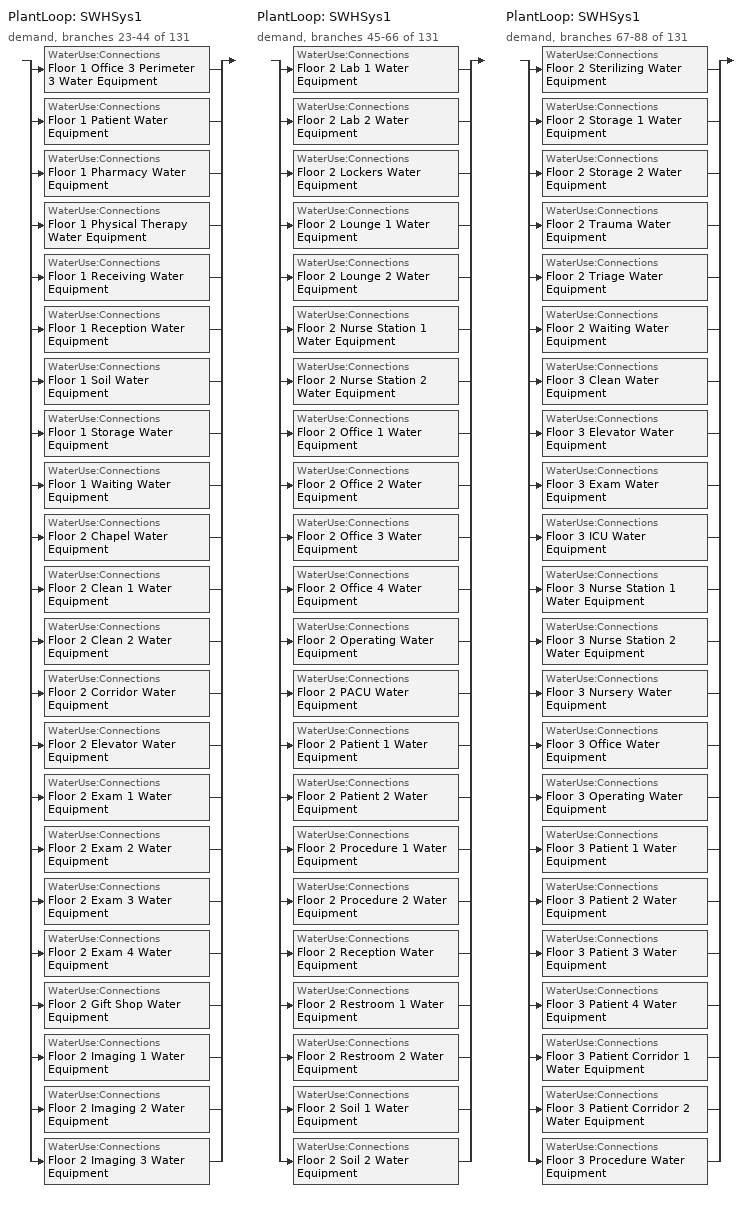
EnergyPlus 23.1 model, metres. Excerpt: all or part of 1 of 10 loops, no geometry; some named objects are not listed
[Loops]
PlantLoop 'SWHSys1'
 demand, branches 23-44 of 131: split
  | WaterUse:Connections 'Floor 1 Office 3 Perimeter 3 Water Equipment'
  | WaterUse:Connections 'Floor 1 Patient Water Equipment'
  | WaterUse:Connections 'Floor 1 Pharmacy Water Equipment'
  | WaterUse:Connections 'Floor 1 Physical Therapy Water Equipment'
  | WaterUse:Connections 'Floor 1 Receiving Water Equipment'
  | WaterUse:Connections 'Floor 1 Reception Water Equipment'
  | WaterUse:Connections 'Floor 1 Soil Water Equipment'
  | WaterUse:Connections 'Floor 1 Storage Water Equipment'
  | WaterUse:Connections 'Floor 1 Waiting Water Equipment'
  | WaterUse:Connections 'Floor 2 Chapel Water Equipment'
  | WaterUse:Connections 'Floor 2 Clean 1 Water Equipment'
  | WaterUse:Connections 'Floor 2 Clean 2 Water Equipment'
  | WaterUse:Connections 'Floor 2 Corridor Water Equipment'
  | WaterUse:Connections 'Floor 2 Elevator Water Equipment'
  | WaterUse:Connections 'Floor 2 Exam 1 Water Equipment'
  | WaterUse:Connections 'Floor 2 Exam 2 Water Equipment'
  | WaterUse:Connections 'Floor 2 Exam 3 Water Equipment'
  | WaterUse:Connections 'Floor 2 Exam 4 Water Equipment'
  | WaterUse:Connections 'Floor 2 Gift Shop Water Equipment'
  | WaterUse:Connections 'Floor 2 Imaging 1 Water Equipment'
  | WaterUse:Connections 'Floor 2 Imaging 2 Water Equipment'
  | WaterUse:Connections 'Floor 2 Imaging 3 Water Equipment'
PlantLoop 'SWHSys1'
 demand, branches 45-66 of 131: split
  | WaterUse:Connections 'Floor 2 Lab 1 Water Equipment'
  | WaterUse:Connections 'Floor 2 Lab 2 Water Equipment'
  | WaterUse:Connections 'Floor 2 Lockers Water Equipment'
  | WaterUse:Connections 'Floor 2 Lounge 1 Water Equipment'
  | WaterUse:Connections 'Floor 2 Lounge 2 Water Equipment'
  | WaterUse:Connections 'Floor 2 Nurse Station 1 Water Equipment'
  | WaterUse:Connections 'Floor 2 Nurse Station 2 Water Equipment'
  | WaterUse:Connections 'Floor 2 Office 1 Water Equipment'
  | WaterUse:Connections 'Floor 2 Office 2 Water Equipment'
  | WaterUse:Connections 'Floor 2 Office 3 Water Equipment'
  | WaterUse:Connections 'Floor 2 Office 4 Water Equipment'
  | WaterUse:Connections 'Floor 2 Operating Water Equipment'
  | WaterUse:Connections 'Floor 2 PACU Water Equipment'
  | WaterUse:Connections 'Floor 2 Patient 1 Water Equipment'
  | WaterUse:Connections 'Floor 2 Patient 2 Water Equipment'
  | WaterUse:Connections 'Floor 2 Procedure 1 Water Equipment'
  | WaterUse:Connections 'Floor 2 Procedure 2 Water Equipment'
  | WaterUse:Connections 'Floor 2 Reception Water Equipment'
  | WaterUse:Connections 'Floor 2 Restroom 1 Water Equipment'
  | WaterUse:Connections 'Floor 2 Restroom 2 Water Equipment'
  | WaterUse:Connections 'Floor 2 Soil 1 Water Equipment'
  | WaterUse:Connections 'Floor 2 Soil 2 Water Equipment'
PlantLoop 'SWHSys1'
 demand, branches 67-88 of 131: split
  | WaterUse:Connections 'Floor 2 Sterilizing Water Equipment'
  | WaterUse:Connections 'Floor 2 Storage 1 Water Equipment'
  | WaterUse:Connections 'Floor 2 Storage 2 Water Equipment'
  | WaterUse:Connections 'Floor 2 Trauma Water Equipment'
  | WaterUse:Connections 'Floor 2 Triage Water Equipment'
  | WaterUse:Connections 'Floor 2 Waiting Water Equipment'
  | WaterUse:Connections 'Floor 3 Clean Water Equipment'
  | WaterUse:Connections 'Floor 3 Elevator Water Equipment'
  | WaterUse:Connections 'Floor 3 Exam Water Equipment'
  | WaterUse:Connections 'Floor 3 ICU Water Equipment'
  | WaterUse:Connections 'Floor 3 Nurse Station 1 Water Equipment'
  | WaterUse:Connections 'Floor 3 Nurse Station 2 Water Equipment'
  | WaterUse:Connections 'Floor 3 Nursery Water Equipment'
  | WaterUse:Connections 'Floor 3 Office Water Equipment'
  | WaterUse:Connections 'Floor 3 Operating Water Equipment'
  | WaterUse:Connections 'Floor 3 Patient 1 Water Equipment'
  | WaterUse:Connections 'Floor 3 Patient 2 Water Equipment'
  | WaterUse:Connections 'Floor 3 Patient 3 Water Equipment'
  | WaterUse:Connections 'Floor 3 Patient 4 Water Equipment'
  | WaterUse:Connections 'Floor 3 Patient Corridor 1 Water Equipment'
  | WaterUse:Connections 'Floor 3 Patient Corridor 2 Water Equipment'
  | WaterUse:Connections 'Floor 3 Procedure Water Equipment'
[WaterUse:Connections]
Name | Water use equipment name 1
Floor 1 Office 3 Perimeter 3 Water Equipment | Floor 1 Office 3 Perimeter 3 Water Equipment
Floor 1 Patient Water Equipment | Floor 1 Patient Water Equipment
Floor 1 Pharmacy Water Equipment | Floor 1 Pharmacy Water Equipment
Floor 1 Physical Therapy Water Equipment | Floor 1 Physical Therapy Water Equipment
Floor 1 Receiving Water Equipment | Floor 1 Receiving Water Equipment
Floor 1 Reception Water Equipment | Floor 1 Reception Water Equipment
Floor 1 Soil Water Equipment | Floor 1 Soil Water Equipment
Floor 1 Storage Water Equipment | Floor 1 Storage Water Equipment
Floor 1 Waiting Water Equipment | Floor 1 Waiting Water Equipment
Floor 2 Chapel Water Equipment | Floor 2 Chapel Water Equipment
Floor 2 Clean 1 Water Equipment | Floor 2 Clean 1 Water Equipment
Floor 2 Clean 2 Water Equipment | Floor 2 Clean 2 Water Equipment
Floor 2 Corridor Water Equipment | Floor 2 Corridor Water Equipment
Floor 2 Elevator Water Equipment | Floor 2 Elevator Water Equipment
Floor 2 Exam 1 Water Equipment | Floor 2 Exam 1 Water Equipment
Floor 2 Exam 2 Water Equipment | Floor 2 Exam 2 Water Equipment
Floor 2 Exam 3 Water Equipment | Floor 2 Exam 3 Water Equipment
Floor 2 Exam 4 Water Equipment | Floor 2 Exam 4 Water Equipment
Floor 2 Gift Shop Water Equipment | Floor 2 Gift Shop Water Equipment
Floor 2 Imaging 1 Water Equipment | Floor 2 Imaging 1 Water Equipment
Floor 2 Imaging 2 Water Equipment | Floor 2 Imaging 2 Water Equipment
Floor 2 Imaging 3 Water Equipment | Floor 2 Imaging 3 Water Equipment
Floor 2 Lab 1 Water Equipment | Floor 2 Lab 1 Water Equipment
Floor 2 Lab 2 Water Equipment | Floor 2 Lab 2 Water Equipment
Floor 2 Lockers Water Equipment | Floor 2 Lockers Water Equipment
Floor 2 Lounge 1 Water Equipment | Floor 2 Lounge 1 Water Equipment
Floor 2 Lounge 2 Water Equipment | Floor 2 Lounge 2 Water Equipment
Floor 2 Nurse Station 1 Water Equipment | Floor 2 Nurse Station 1 Water Equipment
Floor 2 Nurse Station 2 Water Equipment | Floor 2 Nurse Station 2 Water Equipment
Floor 2 Office 1 Water Equipment | Floor 2 Office 1 Water Equipment
Floor 2 Office 2 Water Equipment | Floor 2 Office 2 Water Equipment
Floor 2 Office 3 Water Equipment | Floor 2 Office 3 Water Equipment
Floor 2 Office 4 Water Equipment | Floor 2 Office 4 Water Equipment
Floor 2 Operating Water Equipment | Floor 2 Operating Water Equipment
Floor 2 PACU Water Equipment | Floor 2 PACU Water Equipment
Floor 2 Patient 1 Water Equipment | Floor 2 Patient 1 Water Equipment
Floor 2 Patient 2 Water Equipment | Floor 2 Patient 2 Water Equipment
Floor 2 Procedure 1 Water Equipment | Floor 2 Procedure 1 Water Equipment
Floor 2 Procedure 2 Water Equipment | Floor 2 Procedure 2 Water Equipment
Floor 2 Reception Water Equipment | Floor 2 Reception Water Equipment
Floor 2 Restroom 1 Water Equipment | Floor 2 Restroom 1 Water Equipment
Floor 2 Restroom 2 Water Equipment | Floor 2 Restroom 2 Water Equipment
Floor 2 Soil 1 Water Equipment | Floor 2 Soil 1 Water Equipment
Floor 2 Soil 2 Water Equipment | Floor 2 Soil 2 Water Equipment
Floor 2 Sterilizing Water Equipment | Floor 2 Sterilizing Water Equipment
Floor 2 Storage 1 Water Equipment | Floor 2 Storage 1 Water Equipment
Floor 2 Storage 2 Water Equipment | Floor 2 Storage 2 Water Equipment
Floor 2 Trauma Water Equipment | Floor 2 Trauma Water Equipment
Floor 2 Triage Water Equipment | Floor 2 Triage Water Equipment
Floor 2 Waiting Water Equipment | Floor 2 Waiting Water Equipment
Floor 3 Clean Water Equipment | Floor 3 Clean Water Equipment
Floor 3 Elevator Water Equipment | Floor 3 Elevator Water Equipment
Floor 3 Exam Water Equipment | Floor 3 Exam Water Equipment
Floor 3 ICU Water Equipment | Floor 3 ICU Water Equipment
Floor 3 Nurse Station 1 Water Equipment | Floor 3 Nurse Station 1 Water Equipment
Floor 3 Nurse Station 2 Water Equipment | Floor 3 Nurse Station 2 Water Equipment
Floor 3 Nursery Water Equipment | Floor 3 Nursery Water Equipment
Floor 3 Office Water Equipment | Floor 3 Office Water Equipment
Floor 3 Operating Water Equipment | Floor 3 Operating Water Equipment
Floor 3 Patient 1 Water Equipment | Floor 3 Patient 1 Water Equipment
Floor 3 Patient 2 Water Equipment | Floor 3 Patient 2 Water Equipment
Floor 3 Patient 3 Water Equipment | Floor 3 Patient 3 Water Equipment
Floor 3 Patient 4 Water Equipment | Floor 3 Patient 4 Water Equipment
Floor 3 Patient Corridor 1 Water Equipment | Floor 3 Patient Corridor 1 Water Equipment
Floor 3 Patient Corridor 2 Water Equipment | Floor 3 Patient Corridor 2 Water Equipment
Floor 3 Procedure Water Equipment | Floor 3 Procedure Water Equipment
[WaterUse:Equipment]
Name | Zone | Flow rate fraction schedule | Hot water supply temperature schedule | Latent fraction schedule | Peak flow rate | Sensible fraction schedule | Target temperature schedule
Floor 1 Office 3 Perimeter 3 Water Equipment | Floor 1 Office 3 Perimeter 3 | BLDG_OCC_SCH_OFFICE | Floor 1 Office 3 Perimeter 3 Water Equipment Hot Supply Temp Sched | Floor 1 Office 3 Perimeter 3 Water Equipment Latent fract sched | 1.5234e-07 | Floor 1 Office 3 Perimeter 3 Water Equipment Sensible fract sched | Floor 1 Office 3 Perimeter 3 Water Equipment Temp Sched
Floor 1 Patient Water Equipment | Floor 1 Patient | PATIENT_SWH_SCH | Floor 1 Patient Water Equipment Hot Supply Temp Sched | Floor 1 Patient Water Equipment Latent fract sched | 1.93478e-05 | Floor 1 Patient Water Equipment Sensible fract sched | Floor 1 Patient Water Equipment Temp Sched
Floor 1 Pharmacy Water Equipment | Floor 1 Pharmacy | BLDG_OCC_SCH_24_7 | Floor 1 Pharmacy Water Equipment Hot Supply Temp Sched | Floor 1 Pharmacy Water Equipment Latent fract sched | 1.1979e-05 | Floor 1 Pharmacy Water Equipment Sensible fract sched | Floor 1 Pharmacy Water Equipment Temp Sched
Floor 1 Physical Therapy Water Equipment | Floor 1 Physical Therapy | BLDG_OCC_SCH_OFFICE | Floor 1 Physical Therapy Water Equipment Hot Supply Temp Sched | Floor 1 Physical Therapy Water Equipment Latent fract sched | 9.82276e-06 | Floor 1 Physical Therapy Water Equipment Sensible fract sched | Floor 1 Physical Therapy Water Equipment Temp Sched
Floor 1 Receiving Water Equipment | Floor 1 Receiving | BLDG_OCC_SCH_OFFICE | Floor 1 Receiving Water Equipment Hot Supply Temp Sched | Floor 1 Receiving Water Equipment Latent fract sched | 0 | Floor 1 Receiving Water Equipment Sensible fract sched | Floor 1 Receiving Water Equipment Temp Sched
Floor 1 Reception Water Equipment | Floor 1 Reception | BLDG_OCC_SCH_24_7 | Floor 1 Reception Water Equipment Hot Supply Temp Sched | Floor 1 Reception Water Equipment Latent fract sched | 0 | Floor 1 Reception Water Equipment Sensible fract sched | Floor 1 Reception Water Equipment Temp Sched
Floor 1 Soil Water Equipment | Floor 1 Soil | BLDG_OCC_SCH_24_7 | Floor 1 Soil Water Equipment Hot Supply Temp Sched | Floor 1 Soil Water Equipment Latent fract sched | 1.91197e-06 | Floor 1 Soil Water Equipment Sensible fract sched | Floor 1 Soil Water Equipment Temp Sched
Floor 1 Storage Water Equipment | Floor 1 Storage | BLDG_OCC_SCH_OFFICE | Floor 1 Storage Water Equipment Hot Supply Temp Sched | Floor 1 Storage Water Equipment Latent fract sched | 0 | Floor 1 Storage Water Equipment Sensible fract sched | Floor 1 Storage Water Equipment Temp Sched
Floor 1 Waiting Water Equipment | Floor 1 Waiting | BLDG_OCC_SCH_24_7 | Floor 1 Waiting Water Equipment Hot Supply Temp Sched | Floor 1 Waiting Water Equipment Latent fract sched | 0 | Floor 1 Waiting Water Equipment Sensible fract sched | Floor 1 Waiting Water Equipment Temp Sched
Floor 2 Chapel Water Equipment | Floor 2 Chapel | BLDG_OCC_SCH_OFFICE | Floor 2 Chapel Water Equipment Hot Supply Temp Sched | Floor 2 Chapel Water Equipment Latent fract sched | 1.07628e-07 | Floor 2 Chapel Water Equipment Sensible fract sched | Floor 2 Chapel Water Equipment Temp Sched
Floor 2 Clean 1 Water Equipment | Floor 2 Clean 1 | BLDG_OCC_SCH_24_7 | Floor 2 Clean 1 Water Equipment Hot Supply Temp Sched | Floor 2 Clean 1 Water Equipment Latent fract sched | 0 | Floor 2 Clean 1 Water Equipment Sensible fract sched | Floor 2 Clean 1 Water Equipment Temp Sched
Floor 2 Clean 2 Water Equipment | Floor 2 Clean 2 | BLDG_OCC_SCH_24_7 | Floor 2 Clean 2 Water Equipment Hot Supply Temp Sched | Floor 2 Clean 2 Water Equipment Latent fract sched | 0 | Floor 2 Clean 2 Water Equipment Sensible fract sched | Floor 2 Clean 2 Water Equipment Temp Sched
Floor 2 Corridor Water Equipment | Floor 2 Corridor | BLDG_OCC_SCH_24_7 | Floor 2 Corridor Water Equipment Hot Supply Temp Sched | Floor 2 Corridor Water Equipment Latent fract sched | 0 | Floor 2 Corridor Water Equipment Sensible fract sched | Floor 2 Corridor Water Equipment Temp Sched
Floor 2 Elevator Water Equipment | Floor 2 Elevator | BLDG_OCC_SCH_24_7 | Floor 2 Elevator Water Equipment Hot Supply Temp Sched | Floor 2 Elevator Water Equipment Latent fract sched | 0 | Floor 2 Elevator Water Equipment Sensible fract sched | Floor 2 Elevator Water Equipment Temp Sched
Floor 2 Exam 1 Water Equipment | Floor 2 Exam 1 | BLDG_OCC_SCH_OFFICE | Floor 2 Exam 1 Water Equipment Hot Supply Temp Sched | Floor 2 Exam 1 Water Equipment Latent fract sched | 8.36779e-06 | Floor 2 Exam 1 Water Equipment Sensible fract sched | Floor 2 Exam 1 Water Equipment Temp Sched
Floor 2 Exam 2 Water Equipment | Floor 2 Exam 2 | BLDG_OCC_SCH_OFFICE | Floor 2 Exam 2 Water Equipment Hot Supply Temp Sched | Floor 2 Exam 2 Water Equipment Latent fract sched | 2.68965e-06 | Floor 2 Exam 2 Water Equipment Sensible fract sched | Floor 2 Exam 2 Water Equipment Temp Sched
Floor 2 Exam 3 Water Equipment | Floor 2 Exam 3 | BLDG_OCC_SCH_OFFICE | Floor 2 Exam 3 Water Equipment Hot Supply Temp Sched | Floor 2 Exam 3 Water Equipment Latent fract sched | 8.06894e-06 | Floor 2 Exam 3 Water Equipment Sensible fract sched | Floor 2 Exam 3 Water Equipment Temp Sched
Floor 2 Exam 4 Water Equipment | Floor 2 Exam 4 | BLDG_OCC_SCH_OFFICE | Floor 2 Exam 4 Water Equipment Hot Supply Temp Sched | Floor 2 Exam 4 Water Equipment Latent fract sched | 7.96933e-06 | Floor 2 Exam 4 Water Equipment Sensible fract sched | Floor 2 Exam 4 Water Equipment Temp Sched
Floor 2 Gift Shop Water Equipment | Floor 2 Gift Shop | BLDG_OCC_SCH_OFFICE | Floor 2 Gift Shop Water Equipment Hot Supply Temp Sched | Floor 2 Gift Shop Water Equipment Latent fract sched | 9.49655e-08 | Floor 2 Gift Shop Water Equipment Sensible fract sched | Floor 2 Gift Shop Water Equipment Temp Sched
Floor 2 Imaging 1 Water Equipment | Floor 2 Imaging 1 | BLDG_OCC_SCH_24_7 | Floor 2 Imaging 1 Water Equipment Hot Supply Temp Sched | Floor 2 Imaging 1 Water Equipment Latent fract sched | 9.20136e-06 | Floor 2 Imaging 1 Water Equipment Sensible fract sched | Floor 2 Imaging 1 Water Equipment Temp Sched
Floor 2 Imaging 2 Water Equipment | Floor 2 Imaging 2 | BLDG_OCC_SCH_24_7 | Floor 2 Imaging 2 Water Equipment Hot Supply Temp Sched | Floor 2 Imaging 2 Water Equipment Latent fract sched | 1.35431e-05 | Floor 2 Imaging 2 Water Equipment Sensible fract sched | Floor 2 Imaging 2 Water Equipment Temp Sched
Floor 2 Imaging 3 Water Equipment | Floor 2 Imaging 3 | BLDG_OCC_SCH_24_7 | Floor 2 Imaging 3 Water Equipment Hot Supply Temp Sched | Floor 2 Imaging 3 Water Equipment Latent fract sched | 1.59331e-05 | Floor 2 Imaging 3 Water Equipment Sensible fract sched | Floor 2 Imaging 3 Water Equipment Temp Sched
Floor 2 Lab 1 Water Equipment | Floor 2 Lab 1 | BLDG_OCC_SCH_24_7 | Floor 2 Lab 1 Water Equipment Hot Supply Temp Sched | Floor 2 Lab 1 Water Equipment Latent fract sched | 9.08187e-06 | Floor 2 Lab 1 Water Equipment Sensible fract sched | Floor 2 Lab 1 Water Equipment Temp Sched
Floor 2 Lab 2 Water Equipment | Floor 2 Lab 2 | BLDG_OCC_SCH_24_7 | Floor 2 Lab 2 Water Equipment Hot Supply Temp Sched | Floor 2 Lab 2 Water Equipment Latent fract sched | 1.35431e-05 | Floor 2 Lab 2 Water Equipment Sensible fract sched | Floor 2 Lab 2 Water Equipment Temp Sched
Floor 2 Lockers Water Equipment | Floor 2 Lockers | BLDG_OCC_SCH_24_7 | Floor 2 Lockers Water Equipment Hot Supply Temp Sched | Floor 2 Lockers Water Equipment Latent fract sched | 0 | Floor 2 Lockers Water Equipment Sensible fract sched | Floor 2 Lockers Water Equipment Temp Sched
Floor 2 Lounge 1 Water Equipment | Floor 2 Lounge 1 | BLDG_OCC_SCH_24_7 | Floor 2 Lounge 1 Water Equipment Hot Supply Temp Sched | Floor 2 Lounge 1 Water Equipment Latent fract sched | 0 | Floor 2 Lounge 1 Water Equipment Sensible fract sched | Floor 2 Lounge 1 Water Equipment Temp Sched
Floor 2 Lounge 2 Water Equipment | Floor 2 Lounge 2 | BLDG_OCC_SCH_24_7 | Floor 2 Lounge 2 Water Equipment Hot Supply Temp Sched | Floor 2 Lounge 2 Water Equipment Latent fract sched | 0 | Floor 2 Lounge 2 Water Equipment Sensible fract sched | Floor 2 Lounge 2 Water Equipment Temp Sched
Floor 2 Nurse Station 1 Water Equipment | Floor 2 Nurse Station 1 | BLDG_OCC_SCH_24_7 | Floor 2 Nurse Station 1 Water Equipment Hot Supply Temp Sched | Floor 2 Nurse Station 1 Water Equipment Latent fract sched | 1.28774e-06 | Floor 2 Nurse Station 1 Water Equipment Sensible fract sched | Floor 2 Nurse Station 1 Water Equipment Temp Sched
Floor 2 Nurse Station 2 Water Equipment | Floor 2 Nurse Station 2 | BLDG_OCC_SCH_24_7 | Floor 2 Nurse Station 2 Water Equipment Hot Supply Temp Sched | Floor 2 Nurse Station 2 Water Equipment Latent fract sched | 3.99299e-06 | Floor 2 Nurse Station 2 Water Equipment Sensible fract sched | Floor 2 Nurse Station 2 Water Equipment Temp Sched
Floor 2 Office 1 Water Equipment | Floor 2 Office 1 | BLDG_OCC_SCH_OFFICE | Floor 2 Office 1 Water Equipment Hot Supply Temp Sched | Floor 2 Office 1 Water Equipment Latent fract sched | 1.23455e-07 | Floor 2 Office 1 Water Equipment Sensible fract sched | Floor 2 Office 1 Water Equipment Temp Sched
Floor 2 Office 2 Water Equipment | Floor 2 Office 2 | BLDG_OCC_SCH_OFFICE | Floor 2 Office 2 Water Equipment Hot Supply Temp Sched | Floor 2 Office 2 Water Equipment Latent fract sched | 1.01297e-07 | Floor 2 Office 2 Water Equipment Sensible fract sched | Floor 2 Office 2 Water Equipment Temp Sched
Floor 2 Office 3 Water Equipment | Floor 2 Office 3 | BLDG_OCC_SCH_OFFICE | Floor 2 Office 3 Water Equipment Hot Supply Temp Sched | Floor 2 Office 3 Water Equipment Latent fract sched | 1.58276e-07 | Floor 2 Office 3 Water Equipment Sensible fract sched | Floor 2 Office 3 Water Equipment Temp Sched
Floor 2 Office 4 Water Equipment | Floor 2 Office 4 | BLDG_OCC_SCH_OFFICE | Floor 2 Office 4 Water Equipment Hot Supply Temp Sched | Floor 2 Office 4 Water Equipment Latent fract sched | 1.84655e-07 | Floor 2 Office 4 Water Equipment Sensible fract sched | Floor 2 Office 4 Water Equipment Temp Sched
Floor 2 Operating Water Equipment | Floor 2 Operating | BLDG_OCC_SCH_24_7 | Floor 2 Operating Water Equipment Hot Supply Temp Sched | Floor 2 Operating Water Equipment Latent fract sched | 0.000128353 | Floor 2 Operating Water Equipment Sensible fract sched | Floor 2 Operating Water Equipment Temp Sched
Floor 2 PACU Water Equipment | Floor 2 PACU | BLDG_OCC_SCH_24_7 | Floor 2 PACU Water Equipment Hot Supply Temp Sched | Floor 2 PACU Water Equipment Latent fract sched | 8.06894e-06 | Floor 2 PACU Water Equipment Sensible fract sched | Floor 2 PACU Water Equipment Temp Sched
Floor 2 Patient 1 Water Equipment | Floor 2 Patient 1 | PATIENT_SWH_SCH | Floor 2 Patient 1 Water Equipment Hot Supply Temp Sched | Floor 2 Patient 1 Water Equipment Latent fract sched | 1.93478e-05 | Floor 2 Patient 1 Water Equipment Sensible fract sched | Floor 2 Patient 1 Water Equipment Temp Sched
Floor 2 Patient 2 Water Equipment | Floor 2 Patient 2 | PATIENT_SWH_SCH | Floor 2 Patient 2 Water Equipment Hot Supply Temp Sched | Floor 2 Patient 2 Water Equipment Latent fract sched | 1.93478e-05 | Floor 2 Patient 2 Water Equipment Sensible fract sched | Floor 2 Patient 2 Water Equipment Temp Sched
Floor 2 Procedure 1 Water Equipment | Floor 2 Procedure 1 | BLDG_OCC_SCH_OFFICE | Floor 2 Procedure 1 Water Equipment Hot Supply Temp Sched | Floor 2 Procedure 1 Water Equipment Latent fract sched | 1.00379e-05 | Floor 2 Procedure 1 Water Equipment Sensible fract sched | Floor 2 Procedure 1 Water Equipment Temp Sched
Floor 2 Procedure 2 Water Equipment | Floor 2 Procedure 2 | BLDG_OCC_SCH_OFFICE | Floor 2 Procedure 2 Water Equipment Hot Supply Temp Sched | Floor 2 Procedure 2 Water Equipment Latent fract sched | 5.41725e-06 | Floor 2 Procedure 2 Water Equipment Sensible fract sched | Floor 2 Procedure 2 Water Equipment Temp Sched
Floor 2 Reception Water Equipment | Floor 2 Reception | BLDG_OCC_SCH_24_7 | Floor 2 Reception Water Equipment Hot Supply Temp Sched | Floor 2 Reception Water Equipment Latent fract sched | 0 | Floor 2 Reception Water Equipment Sensible fract sched | Floor 2 Reception Water Equipment Temp Sched
Floor 2 Restroom 1 Water Equipment | Floor 2 Restroom 1 | BLDG_OCC_SCH_24_7 | Floor 2 Restroom 1 Water Equipment Hot Supply Temp Sched | Floor 2 Restroom 1 Water Equipment Latent fract sched | 0 | Floor 2 Restroom 1 Water Equipment Sensible fract sched | Floor 2 Restroom 1 Water Equipment Temp Sched
Floor 2 Restroom 2 Water Equipment | Floor 2 Restroom 2 | BLDG_OCC_SCH_24_7 | Floor 2 Restroom 2 Water Equipment Hot Supply Temp Sched | Floor 2 Restroom 2 Water Equipment Latent fract sched | 0 | Floor 2 Restroom 2 Water Equipment Sensible fract sched | Floor 2 Restroom 2 Water Equipment Temp Sched
Floor 2 Soil 1 Water Equipment | Floor 2 Soil 1 | BLDG_OCC_SCH_24_7 | Floor 2 Soil 1 Water Equipment Hot Supply Temp Sched | Floor 2 Soil 1 Water Equipment Latent fract sched | 1.92392e-06 | Floor 2 Soil 1 Water Equipment Sensible fract sched | Floor 2 Soil 1 Water Equipment Temp Sched
Floor 2 Soil 2 Water Equipment | Floor 2 Soil 2 | BLDG_OCC_SCH_24_7 | Floor 2 Soil 2 Water Equipment Hot Supply Temp Sched | Floor 2 Soil 2 Water Equipment Latent fract sched | 1.27465e-06 | Floor 2 Soil 2 Water Equipment Sensible fract sched | Floor 2 Soil 2 Water Equipment Temp Sched
Floor 2 Sterilizing Water Equipment | Floor 2 Sterilizing | BLDG_OCC_SCH_24_7 | Floor 2 Sterilizing Water Equipment Hot Supply Temp Sched | Floor 2 Sterilizing Water Equipment Latent fract sched | 0 | Floor 2 Sterilizing Water Equipment Sensible fract sched | Floor 2 Sterilizing Water Equipment Temp Sched
Floor 2 Storage 1 Water Equipment | Floor 2 Storage 1 | BLDG_OCC_SCH_OFFICE | Floor 2 Storage 1 Water Equipment Hot Supply Temp Sched | Floor 2 Storage 1 Water Equipment Latent fract sched | 0 | Floor 2 Storage 1 Water Equipment Sensible fract sched | Floor 2 Storage 1 Water Equipment Temp Sched
Floor 2 Storage 2 Water Equipment | Floor 2 Storage 2 | BLDG_OCC_SCH_OFFICE | Floor 2 Storage 2 Water Equipment Hot Supply Temp Sched | Floor 2 Storage 2 Water Equipment Latent fract sched | 0 | Floor 2 Storage 2 Water Equipment Sensible fract sched | Floor 2 Storage 2 Water Equipment Temp Sched
Floor 2 Trauma Water Equipment | Floor 2 Trauma | BLDG_OCC_SCH_24_7 | Floor 2 Trauma Water Equipment Hot Supply Temp Sched | Floor 2 Trauma Water Equipment Latent fract sched | 1.78451e-05 | Floor 2 Trauma Water Equipment Sensible fract sched | Floor 2 Trauma Water Equipment Temp Sched
Floor 2 Triage Water Equipment | Floor 2 Triage | BLDG_OCC_SCH_24_7 | Floor 2 Triage Water Equipment Hot Supply Temp Sched | Floor 2 Triage Water Equipment Latent fract sched | 3.48537e-06 | Floor 2 Triage Water Equipment Sensible fract sched | Floor 2 Triage Water Equipment Temp Sched
Floor 2 Waiting Water Equipment | Floor 2 Waiting | BLDG_OCC_SCH_24_7 | Floor 2 Waiting Water Equipment Hot Supply Temp Sched | Floor 2 Waiting Water Equipment Latent fract sched | 0 | Floor 2 Waiting Water Equipment Sensible fract sched | Floor 2 Waiting Water Equipment Temp Sched
Floor 3 Clean Water Equipment | Floor 3 Clean | BLDG_OCC_SCH_24_7 | Floor 3 Clean Water Equipment Hot Supply Temp Sched | Floor 3 Clean Water Equipment Latent fract sched | 0 | Floor 3 Clean Water Equipment Sensible fract sched | Floor 3 Clean Water Equipment Temp Sched
Floor 3 Elevator Water Equipment | Floor 3 Elevator | BLDG_OCC_SCH_24_7 | Floor 3 Elevator Water Equipment Hot Supply Temp Sched | Floor 3 Elevator Water Equipment Latent fract sched | 0 | Floor 3 Elevator Water Equipment Sensible fract sched | Floor 3 Elevator Water Equipment Temp Sched
Floor 3 Exam Water Equipment | Floor 3 Exam | BLDG_OCC_SCH_OFFICE | Floor 3 Exam Water Equipment Hot Supply Temp Sched | Floor 3 Exam Water Equipment Latent fract sched | 5.3793e-06 | Floor 3 Exam Water Equipment Sensible fract sched | Floor 3 Exam Water Equipment Temp Sched
Floor 3 ICU Water Equipment | Floor 3 ICU | BLDG_OCC_SCH_24_7 | Floor 3 ICU Water Equipment Hot Supply Temp Sched | Floor 3 ICU Water Equipment Latent fract sched | 4.1839e-06 | Floor 3 ICU Water Equipment Sensible fract sched | Floor 3 ICU Water Equipment Temp Sched
Floor 3 Nurse Station 1 Water Equipment | Floor 3 Nurse Station 1 | BLDG_OCC_SCH_24_7 | Floor 3 Nurse Station 1 Water Equipment Hot Supply Temp Sched | Floor 3 Nurse Station 1 Water Equipment Latent fract sched | 3.00273e-06 | Floor 3 Nurse Station 1 Water Equipment Sensible fract sched | Floor 3 Nurse Station 1 Water Equipment Temp Sched
Floor 3 Nurse Station 2 Water Equipment | Floor 3 Nurse Station 2 | BLDG_OCC_SCH_24_7 | Floor 3 Nurse Station 2 Water Equipment Hot Supply Temp Sched | Floor 3 Nurse Station 2 Water Equipment Latent fract sched | 2.3958e-06 | Floor 3 Nurse Station 2 Water Equipment Sensible fract sched | Floor 3 Nurse Station 2 Water Equipment Temp Sched
Floor 3 Nursery Water Equipment | Floor 3 Nursery | BLDG_OCC_SCH_24_7 | Floor 3 Nursery Water Equipment Hot Supply Temp Sched | Floor 3 Nursery Water Equipment Latent fract sched | 5.2231e-08 | Floor 3 Nursery Water Equipment Sensible fract sched | Floor 3 Nursery Water Equipment Temp Sched
Floor 3 Office Water Equipment | Floor 3 Office | BLDG_OCC_SCH_OFFICE | Floor 3 Office Water Equipment Hot Supply Temp Sched | Floor 3 Office Water Equipment Latent fract sched | 1.42448e-07 | Floor 3 Office Water Equipment Sensible fract sched | Floor 3 Office Water Equipment Temp Sched
Floor 3 Operating Water Equipment | Floor 3 Operating | BLDG_OCC_SCH_24_7 | Floor 3 Operating Water Equipment Hot Supply Temp Sched | Floor 3 Operating Water Equipment Latent fract sched | 1.19862e-05 | Floor 3 Operating Water Equipment Sensible fract sched | Floor 3 Operating Water Equipment Temp Sched
Floor 3 Patient 1 Water Equipment | Floor 3 Patient 1 | PATIENT_SWH_SCH | Floor 3 Patient 1 Water Equipment Hot Supply Temp Sched | Floor 3 Patient 1 Water Equipment Latent fract sched | 1.93478e-05 | Floor 3 Patient 1 Water Equipment Sensible fract sched | Floor 3 Patient 1 Water Equipment Temp Sched
Floor 3 Patient 2 Water Equipment | Floor 3 Patient 2 | PATIENT_SWH_SCH | Floor 3 Patient 2 Water Equipment Hot Supply Temp Sched | Floor 3 Patient 2 Water Equipment Latent fract sched | 1.93478e-05 | Floor 3 Patient 2 Water Equipment Sensible fract sched | Floor 3 Patient 2 Water Equipment Temp Sched
Floor 3 Patient 3 Water Equipment | Floor 3 Patient 3 | PATIENT_SWH_SCH | Floor 3 Patient 3 Water Equipment Hot Supply Temp Sched | Floor 3 Patient 3 Water Equipment Latent fract sched | 1.93478e-05 | Floor 3 Patient 3 Water Equipment Sensible fract sched | Floor 3 Patient 3 Water Equipment Temp Sched
Floor 3 Patient 4 Water Equipment | Floor 3 Patient 4 | PATIENT_SWH_SCH | Floor 3 Patient 4 Water Equipment Hot Supply Temp Sched | Floor 3 Patient 4 Water Equipment Latent fract sched | 1.93478e-05 | Floor 3 Patient 4 Water Equipment Sensible fract sched | Floor 3 Patient 4 Water Equipment Temp Sched
Floor 3 Patient Corridor 1 Water Equipment | Floor 3 Patient Corridor 1 | BLDG_OCC_SCH_24_7 | Floor 3 Patient Corridor 1 Water Equipment Hot Supply Temp Sched | Floor 3 Patient Corridor 1 Water Equipment Latent fract sched | 0 | Floor 3 Patient Corridor 1 Water Equipment Sensible fract sched | Floor 3 Patient Corridor 1 Water Equipment Temp Sched
Floor 3 Patient Corridor 2 Water Equipment | Floor 3 Patient Corridor 2 | BLDG_OCC_SCH_24_7 | Floor 3 Patient Corridor 2 Water Equipment Hot Supply Temp Sched | Floor 3 Patient Corridor 2 Water Equipment Latent fract sched | 0 | Floor 3 Patient Corridor 2 Water Equipment Sensible fract sched | Floor 3 Patient Corridor 2 Water Equipment Temp Sched
Floor 3 Procedure Water Equipment | Floor 3 Procedure | BLDG_OCC_SCH_OFFICE | Floor 3 Procedure Water Equipment Hot Supply Temp Sched | Floor 3 Procedure Water Equipment Latent fract sched | 2.86796e-06 | Floor 3 Procedure Water Equipment Sensible fract sched | Floor 3 Procedure Water Equipment Temp Sched
[Schedule:Compact]
BLDG_OCC_SCH_24_7: Through: 12/31, For: WinterDesignDay, Until: 24:00, 0, For: AllOtherDays, Until: 04:00, 0.4, Until: 06:00, 0.65, Until: 18:00, 0.9, Until: 22:00, 0.65, Until: 24:00, 0.4
BLDG_OCC_SCH_OFFICE: Through: 12/31, For: SummerDesignDay, Until: 06:00, 0, Until: 22:00, 1, Until: 24:00, 0.05, For: WinterDesignDay, Until: 24:00, 0, For: Weekdays, Until: 05:00, 0, Until: 06:00, 0.1, Until: 07:00, 0.2, Until: 12:00, 0.95, Until: 13:00, 0.5, Until: 17:00, 0.95, Until: 19:00, 0.3, Until: 20:00, 0.1, Until: 24:00, 0.05, For: Saturday, Until: 06:00, 0, Until: 08:00, 0.1, Until: 12:00, 0.3, Until: 17:00, 0.1, Until: 24:00, 0, For: AllOtherDays, Until: 24:00, 0
Floor 1 Office 3 Perimeter 3 Water Equipment Hot Supply Temp Sched; Floor 1 Patient Water Equipment Hot Supply Temp Sched; Floor 1 Pharmacy Water Equipment Hot Supply Temp Sched; Floor 1 Physical Therapy Water Equipment Hot Supply Temp Sched; Floor 1 Receiving Water Equipment Hot Supply Temp Sched; Floor 1 Reception Water Equipment Hot Supply Temp Sched; Floor 1 Soil Water Equipment Hot Supply Temp Sched; Floor 1 Storage Water Equipment Hot Supply Temp Sched; Floor 1 Waiting Water Equipment Hot Supply Temp Sched; Floor 2 Chapel Water Equipment Hot Supply Temp Sched; Floor 2 Clean 1 Water Equipment Hot Supply Temp Sched; Floor 2 Clean 2 Water Equipment Hot Supply Temp Sched; Floor 2 Corridor Water Equipment Hot Supply Temp Sched; Floor 2 Elevator Water Equipment Hot Supply Temp Sched; Floor 2 Exam 1 Water Equipment Hot Supply Temp Sched; Floor 2 Exam 2 Water Equipment Hot Supply Temp Sched; Floor 2 Exam 3 Water Equipment Hot Supply Temp Sched; Floor 2 Exam 4 Water Equipment Hot Supply Temp Sched; Floor 2 Gift Shop Water Equipment Hot Supply Temp Sched; Floor 2 Imaging 1 Water Equipment Hot Supply Temp Sched; Floor 2 Imaging 2 Water Equipment Hot Supply Temp Sched; Floor 2 Imaging 3 Water Equipment Hot Supply Temp Sched; Floor 2 Lab 1 Water Equipment Hot Supply Temp Sched; Floor 2 Lab 2 Water Equipment Hot Supply Temp Sched; Floor 2 Lockers Water Equipment Hot Supply Temp Sched; Floor 2 Lounge 1 Water Equipment Hot Supply Temp Sched; Floor 2 Lounge 2 Water Equipment Hot Supply Temp Sched; Floor 2 Nurse Station 1 Water Equipment Hot Supply Temp Sched; Floor 2 Nurse Station 2 Water Equipment Hot Supply Temp Sched; Floor 2 Office 1 Water Equipment Hot Supply Temp Sched; Floor 2 Office 2 Water Equipment Hot Supply Temp Sched; Floor 2 Office 3 Water Equipment Hot Supply Temp Sched; Floor 2 Office 4 Water Equipment Hot Supply Temp Sched; Floor 2 Operating Water Equipment Hot Supply Temp Sched; Floor 2 PACU Water Equipment Hot Supply Temp Sched; Floor 2 Patient 1 Water Equipment Hot Supply Temp Sched; Floor 2 Patient 2 Water Equipment Hot Supply Temp Sched; Floor 2 Procedure 1 Water Equipment Hot Supply Temp Sched; Floor 2 Procedure 2 Water Equipment Hot Supply Temp Sched; Floor 2 Reception Water Equipment Hot Supply Temp Sched; Floor 2 Restroom 1 Water Equipment Hot Supply Temp Sched; Floor 2 Restroom 2 Water Equipment Hot Supply Temp Sched; Floor 2 Soil 1 Water Equipment Hot Supply Temp Sched; Floor 2 Soil 2 Water Equipment Hot Supply Temp Sched; Floor 2 Sterilizing Water Equipment Hot Supply Temp Sched; Floor 2 Storage 1 Water Equipment Hot Supply Temp Sched; Floor 2 Storage 2 Water Equipment Hot Supply Temp Sched; Floor 2 Trauma Water Equipment Hot Supply Temp Sched; Floor 2 Triage Water Equipment Hot Supply Temp Sched; Floor 2 Waiting Water Equipment Hot Supply Temp Sched; Floor 3 Clean Water Equipment Hot Supply Temp Sched; Floor 3 Elevator Water Equipment Hot Supply Temp Sched; Floor 3 Exam Water Equipment Hot Supply Temp Sched; Floor 3 ICU Water Equipment Hot Supply Temp Sched; Floor 3 Nurse Station 1 Water Equipment Hot Supply Temp Sched; Floor 3 Nurse Station 2 Water Equipment Hot Supply Temp Sched; Floor 3 Nursery Water Equipment Hot Supply Temp Sched; Floor 3 Office Water Equipment Hot Supply Temp Sched; Floor 3 Operating Water Equipment Hot Supply Temp Sched; Floor 3 Patient 1 Water Equipment Hot Supply Temp Sched; Floor 3 Patient 2 Water Equipment Hot Supply Temp Sched; Floor 3 Patient 3 Water Equipment Hot Supply Temp Sched; Floor 3 Patient 4 Water Equipment Hot Supply Temp Sched; Floor 3 Patient Corridor 1 Water Equipment Hot Supply Temp Sched; Floor 3 Patient Corridor 2 Water Equipment Hot Supply Temp Sched; Floor 3 Procedure Water Equipment Hot Supply Temp Sched: Through: 12/31, For: AllDays, Until: 24:00, 55
Floor 1 Office 3 Perimeter 3 Water Equipment Latent fract sched; Floor 1 Patient Water Equipment Latent fract sched; Floor 1 Pharmacy Water Equipment Latent fract sched; Floor 1 Physical Therapy Water Equipment Latent fract sched; Floor 1 Receiving Water Equipment Latent fract sched; Floor 1 Reception Water Equipment Latent fract sched; Floor 1 Soil Water Equipment Latent fract sched; Floor 1 Storage Water Equipment Latent fract sched; Floor 1 Waiting Water Equipment Latent fract sched; Floor 2 Chapel Water Equipment Latent fract sched; Floor 2 Clean 1 Water Equipment Latent fract sched; Floor 2 Clean 2 Water Equipment Latent fract sched; Floor 2 Corridor Water Equipment Latent fract sched; Floor 2 Elevator Water Equipment Latent fract sched; Floor 2 Exam 1 Water Equipment Latent fract sched; Floor 2 Exam 2 Water Equipment Latent fract sched; Floor 2 Exam 3 Water Equipment Latent fract sched; Floor 2 Exam 4 Water Equipment Latent fract sched; Floor 2 Gift Shop Water Equipment Latent fract sched; Floor 2 Imaging 1 Water Equipment Latent fract sched; Floor 2 Imaging 2 Water Equipment Latent fract sched; Floor 2 Imaging 3 Water Equipment Latent fract sched; Floor 2 Lab 1 Water Equipment Latent fract sched; Floor 2 Lab 2 Water Equipment Latent fract sched; Floor 2 Lockers Water Equipment Latent fract sched; Floor 2 Lounge 1 Water Equipment Latent fract sched; Floor 2 Lounge 2 Water Equipment Latent fract sched; Floor 2 Nurse Station 1 Water Equipment Latent fract sched; Floor 2 Nurse Station 2 Water Equipment Latent fract sched; Floor 2 Office 1 Water Equipment Latent fract sched; Floor 2 Office 2 Water Equipment Latent fract sched; Floor 2 Office 3 Water Equipment Latent fract sched; Floor 2 Office 4 Water Equipment Latent fract sched; Floor 2 Operating Water Equipment Latent fract sched; Floor 2 PACU Water Equipment Latent fract sched; Floor 2 Patient 1 Water Equipment Latent fract sched; Floor 2 Patient 2 Water Equipment Latent fract sched; Floor 2 Procedure 1 Water Equipment Latent fract sched; Floor 2 Procedure 2 Water Equipment Latent fract sched; Floor 2 Reception Water Equipment Latent fract sched; Floor 2 Restroom 1 Water Equipment Latent fract sched; Floor 2 Restroom 2 Water Equipment Latent fract sched; Floor 2 Soil 1 Water Equipment Latent fract sched; Floor 2 Soil 2 Water Equipment Latent fract sched; Floor 2 Sterilizing Water Equipment Latent fract sched; Floor 2 Storage 1 Water Equipment Latent fract sched; Floor 2 Storage 2 Water Equipment Latent fract sched; Floor 2 Trauma Water Equipment Latent fract sched; Floor 2 Triage Water Equipment Latent fract sched; Floor 2 Waiting Water Equipment Latent fract sched; Floor 3 Clean Water Equipment Latent fract sched; Floor 3 Elevator Water Equipment Latent fract sched; Floor 3 Exam Water Equipment Latent fract sched; Floor 3 ICU Water Equipment Latent fract sched; Floor 3 Nurse Station 1 Water Equipment Latent fract sched; Floor 3 Nurse Station 2 Water Equipment Latent fract sched; Floor 3 Nursery Water Equipment Latent fract sched; Floor 3 Office Water Equipment Latent fract sched; Floor 3 Operating Water Equipment Latent fract sched; Floor 3 Patient 1 Water Equipment Latent fract sched; Floor 3 Patient 2 Water Equipment Latent fract sched; Floor 3 Patient 3 Water Equipment Latent fract sched; Floor 3 Patient 4 Water Equipment Latent fract sched; Floor 3 Patient Corridor 1 Water Equipment Latent fract sched; Floor 3 Patient Corridor 2 Water Equipment Latent fract sched; Floor 3 Procedure Water Equipment Latent fract sched: Through: 12/31, For: AllDays, Until: 24:00, 0.05
Floor 1 Office 3 Perimeter 3 Water Equipment Sensible fract sched; Floor 1 Patient Water Equipment Sensible fract sched; Floor 1 Pharmacy Water Equipment Sensible fract sched; Floor 1 Physical Therapy Water Equipment Sensible fract sched; Floor 1 Receiving Water Equipment Sensible fract sched; Floor 1 Reception Water Equipment Sensible fract sched; Floor 1 Soil Water Equipment Sensible fract sched; Floor 1 Storage Water Equipment Sensible fract sched; Floor 1 Waiting Water Equipment Sensible fract sched; Floor 2 Chapel Water Equipment Sensible fract sched; Floor 2 Clean 1 Water Equipment Sensible fract sched; Floor 2 Clean 2 Water Equipment Sensible fract sched; Floor 2 Corridor Water Equipment Sensible fract sched; Floor 2 Elevator Water Equipment Sensible fract sched; Floor 2 Exam 1 Water Equipment Sensible fract sched; Floor 2 Exam 2 Water Equipment Sensible fract sched; Floor 2 Exam 3 Water Equipment Sensible fract sched; Floor 2 Exam 4 Water Equipment Sensible fract sched; Floor 2 Gift Shop Water Equipment Sensible fract sched; Floor 2 Imaging 1 Water Equipment Sensible fract sched; Floor 2 Imaging 2 Water Equipment Sensible fract sched; Floor 2 Imaging 3 Water Equipment Sensible fract sched; Floor 2 Lab 1 Water Equipment Sensible fract sched; Floor 2 Lab 2 Water Equipment Sensible fract sched; Floor 2 Lockers Water Equipment Sensible fract sched; Floor 2 Lounge 1 Water Equipment Sensible fract sched; Floor 2 Lounge 2 Water Equipment Sensible fract sched; Floor 2 Nurse Station 1 Water Equipment Sensible fract sched; Floor 2 Nurse Station 2 Water Equipment Sensible fract sched; Floor 2 Office 1 Water Equipment Sensible fract sched; Floor 2 Office 2 Water Equipment Sensible fract sched; Floor 2 Office 3 Water Equipment Sensible fract sched; Floor 2 Office 4 Water Equipment Sensible fract sched; Floor 2 Operating Water Equipment Sensible fract sched; Floor 2 PACU Water Equipment Sensible fract sched; Floor 2 Patient 1 Water Equipment Sensible fract sched; Floor 2 Patient 2 Water Equipment Sensible fract sched; Floor 2 Procedure 1 Water Equipment Sensible fract sched; Floor 2 Procedure 2 Water Equipment Sensible fract sched; Floor 2 Reception Water Equipment Sensible fract sched; Floor 2 Restroom 1 Water Equipment Sensible fract sched; Floor 2 Restroom 2 Water Equipment Sensible fract sched; Floor 2 Soil 1 Water Equipment Sensible fract sched; Floor 2 Soil 2 Water Equipment Sensible fract sched; Floor 2 Sterilizing Water Equipment Sensible fract sched; Floor 2 Storage 1 Water Equipment Sensible fract sched; Floor 2 Storage 2 Water Equipment Sensible fract sched; Floor 2 Trauma Water Equipment Sensible fract sched; Floor 2 Triage Water Equipment Sensible fract sched; Floor 2 Waiting Water Equipment Sensible fract sched; Floor 3 Clean Water Equipment Sensible fract sched; Floor 3 Elevator Water Equipment Sensible fract sched; Floor 3 Exam Water Equipment Sensible fract sched; Floor 3 ICU Water Equipment Sensible fract sched; Floor 3 Nurse Station 1 Water Equipment Sensible fract sched; Floor 3 Nurse Station 2 Water Equipment Sensible fract sched; Floor 3 Nursery Water Equipment Sensible fract sched; Floor 3 Office Water Equipment Sensible fract sched; Floor 3 Operating Water Equipment Sensible fract sched; Floor 3 Patient 1 Water Equipment Sensible fract sched; Floor 3 Patient 2 Water Equipment Sensible fract sched; Floor 3 Patient 3 Water Equipment Sensible fract sched; Floor 3 Patient 4 Water Equipment Sensible fract sched; Floor 3 Patient Corridor 1 Water Equipment Sensible fract sched; Floor 3 Patient Corridor 2 Water Equipment Sensible fract sched; Floor 3 Procedure Water Equipment Sensible fract sched: Through: 12/31, For: AllDays, Until: 24:00, 0.2
Floor 1 Office 3 Perimeter 3 Water Equipment Temp Sched; Floor 1 Pharmacy Water Equipment Temp Sched; Floor 1 Physical Therapy Water Equipment Temp Sched; Floor 1 Receiving Water Equipment Temp Sched; Floor 1 Reception Water Equipment Temp Sched; Floor 1 Soil Water Equipment Temp Sched; Floor 1 Storage Water Equipment Temp Sched; Floor 1 Waiting Water Equipment Temp Sched; Floor 2 Chapel Water Equipment Temp Sched; Floor 2 Clean 1 Water Equipment Temp Sched; Floor 2 Clean 2 Water Equipment Temp Sched; Floor 2 Corridor Water Equipment Temp Sched; Floor 2 Elevator Water Equipment Temp Sched; Floor 2 Exam 1 Water Equipment Temp Sched; Floor 2 Exam 2 Water Equipment Temp Sched; Floor 2 Exam 3 Water Equipment Temp Sched; Floor 2 Exam 4 Water Equipment Temp Sched; Floor 2 Gift Shop Water Equipment Temp Sched; Floor 2 Imaging 1 Water Equipment Temp Sched; Floor 2 Imaging 2 Water Equipment Temp Sched; Floor 2 Imaging 3 Water Equipment Temp Sched; Floor 2 Lab 1 Water Equipment Temp Sched; Floor 2 Lab 2 Water Equipment Temp Sched; Floor 2 Lockers Water Equipment Temp Sched; Floor 2 Lounge 1 Water Equipment Temp Sched; Floor 2 Lounge 2 Water Equipment Temp Sched; Floor 2 Nurse Station 1 Water Equipment Temp Sched; Floor 2 Nurse Station 2 Water Equipment Temp Sched; Floor 2 Office 1 Water Equipment Temp Sched; Floor 2 Office 2 Water Equipment Temp Sched; Floor 2 Office 3 Water Equipment Temp Sched; Floor 2 Office 4 Water Equipment Temp Sched; Floor 2 Operating Water Equipment Temp Sched; Floor 2 PACU Water Equipment Temp Sched; Floor 2 Procedure 1 Water Equipment Temp Sched; Floor 2 Procedure 2 Water Equipment Temp Sched; Floor 2 Reception Water Equipment Temp Sched; Floor 2 Restroom 1 Water Equipment Temp Sched; Floor 2 Restroom 2 Water Equipment Temp Sched; Floor 2 Soil 1 Water Equipment Temp Sched; Floor 2 Soil 2 Water Equipment Temp Sched; Floor 2 Sterilizing Water Equipment Temp Sched; Floor 2 Storage 1 Water Equipment Temp Sched; Floor 2 Storage 2 Water Equipment Temp Sched; Floor 2 Trauma Water Equipment Temp Sched; Floor 2 Triage Water Equipment Temp Sched; Floor 2 Waiting Water Equipment Temp Sched; Floor 3 Clean Water Equipment Temp Sched; Floor 3 Elevator Water Equipment Temp Sched; Floor 3 Exam Water Equipment Temp Sched; Floor 3 ICU Water Equipment Temp Sched; Floor 3 Nurse Station 1 Water Equipment Temp Sched; Floor 3 Nurse Station 2 Water Equipment Temp Sched; Floor 3 Nursery Water Equipment Temp Sched; Floor 3 Office Water Equipment Temp Sched; Floor 3 Operating Water Equipment Temp Sched; Floor 3 Patient Corridor 1 Water Equipment Temp Sched; Floor 3 Patient Corridor 2 Water Equipment Temp Sched; Floor 3 Procedure Water Equipment Temp Sched: Through: 12/31, For: AllDays, Until: 24:00, 48.89
Floor 1 Patient Water Equipment Temp Sched; Floor 2 Patient 1 Water Equipment Temp Sched; Floor 2 Patient 2 Water Equipment Temp Sched; Floor 3 Patient 1 Water Equipment Temp Sched; Floor 3 Patient 2 Water Equipment Temp Sched; Floor 3 Patient 3 Water Equipment Temp Sched; Floor 3 Patient 4 Water Equipment Temp Sched: Through: 12/31, For: AllDays, Until: 24:00, 43.33
PATIENT_SWH_SCH: Through: 12/31, For: WinterDesignDay, Until: 24:00, 0, For: AllOtherDays, Until: 05:00, 0.0133, Until: 06:00, 0.0167, Until: 07:00, 0.02, Until: 09:00, 0.0267, Until: 11:00, 0.15, Until: 12:00, 0.0267, Until: 16:00, 0.0333, Until: 17:00, 0.15, Until: 18:00, 0.0533, Until: 19:00, 0.0467, Until: 20:00, 0.0333, Until: 21:00, 0.03, Until: 22:00, 0.0267, Until: 23:00, 0.0233, Until: 24:00, 0.02
